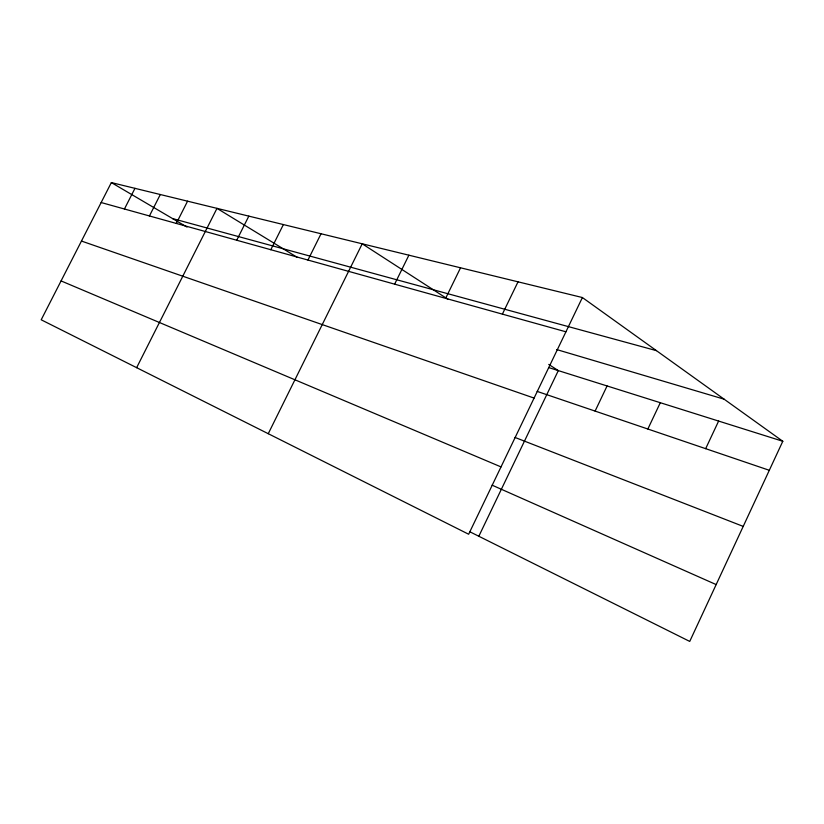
<?xml version="1.0" encoding="UTF-8"?>
<svg xmlns="http://www.w3.org/2000/svg" width="824" height="824" viewBox="0 0 824 824"><rect width="100%" height="100%" fill="white"/><g stroke="black" fill="none" stroke-linecap="round" stroke-linejoin="round"><path stroke-width="1.24" d="M582.393 297.536L468.66 534.24L41.2 319.794L111.353 182.578L582.393 297.536L782.8 441.273L689.729 641.422L469.752 531.727M705.663 448.668L718.621 421.064M647.849 429.016L660.302 402.709M595.103 411.094L607.082 385.951M478.826 536.249L558.312 370.604L548.753 364.424M502.382 314.129L518.028 281.829M445.63 298.339L460.544 267.8M394.644 284.156L408.889 255.193M268.253 433.702L362.22 243.801L448.122 299.349M307.949 260.054L321.041 233.748M270.808 249.724L283.384 224.561M236.715 240.237L248.827 216.125M136.64 367.679L216.99 208.359L297.083 257.263M176.305 223.438L187.573 201.18M124.434 209.008L134.971 188.335M149.422 215.96L160.309 194.526M172.607 218.597L656.44 350.643M101.146 202.529L565.934 331.804M556.684 349.561L724.131 399.187M548.63 367.556L782.8 441.273M537.166 391.4L769.307 470.298M81.452 241.051L534.086 398.085M515.041 437.462L743.217 526.402M61.079 280.922L501.013 466.909M492.113 485.171L716.159 584.577M111.353 182.578L186.997 227.064"/></g></svg>
